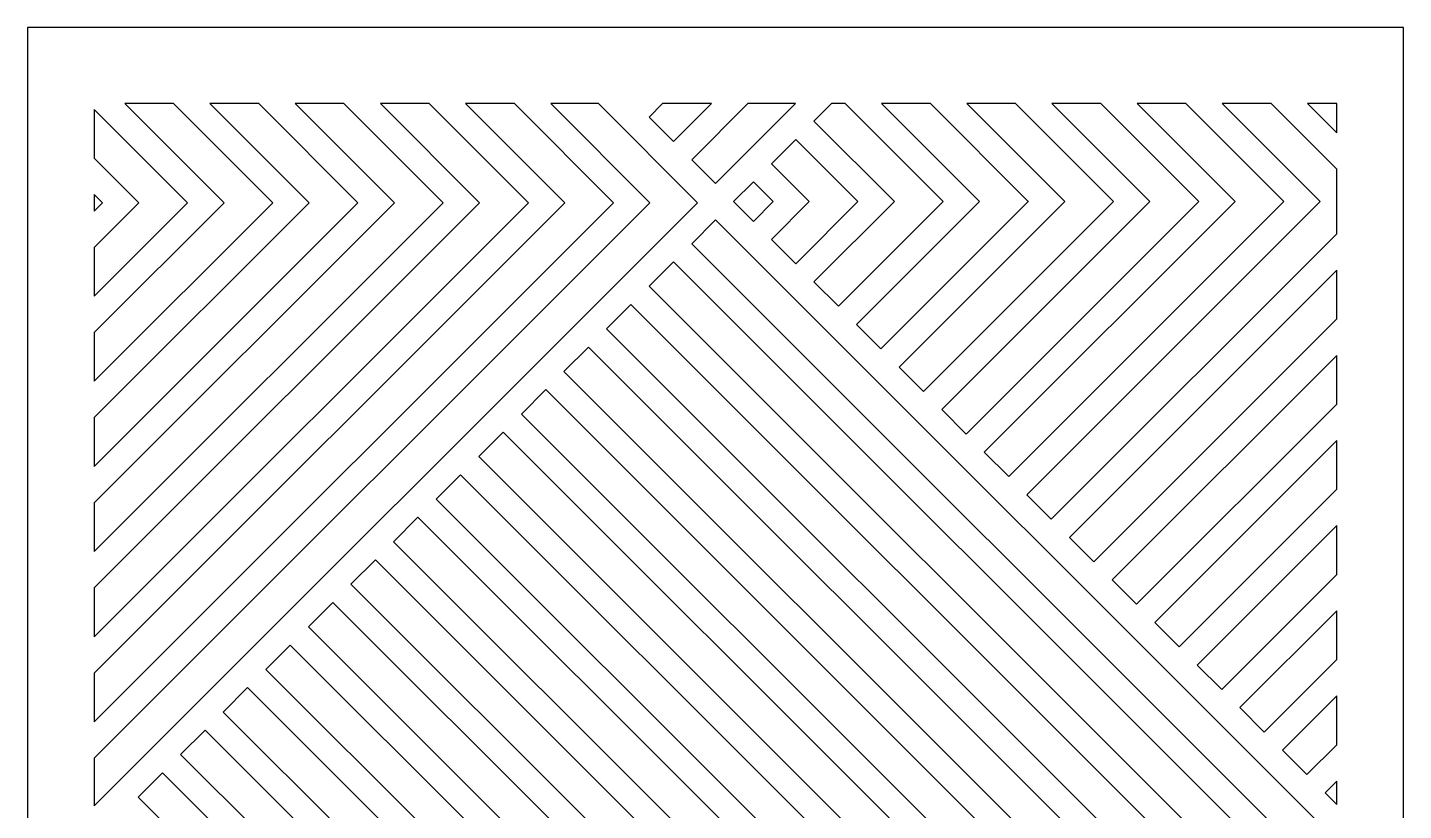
# Model space of a CAD drawing. Header units: centimetres. Extents: x -22.3 to -14.9, y -2.9 to 9.
# Drawn here: x -20.73 to -14.86, y 5.66 to 9 of the extents above; entities that cross this region are included whole.
import ezdxf

# ---------------------------------------------------------------- set-up
doc = ezdxf.new("R2010")
doc.units = ezdxf.units.CM
doc.header["$MEASUREMENT"] = 0
doc.layers.add('layer 1', color=7, linetype='Continuous')

msp = doc.modelspace()

# ---------------------------------------------------------------- linework, layer by layer
at = {"layer": 'layer 1', "color": 250}
for points, knots in [([(-20.72911, 9.00077), (-20.72911, 9.00077), (-14.86178, 9.00077), (-14.86178, 9.00077), (-14.86178, 9.00077), (-14.86178, 9.00077), (-14.86178, -2.87428), (-14.86178, -2.87428), (-14.86178, -2.87428), (-14.86178, -2.87428), (-20.72911, -2.87428), (-20.72911, -2.87428), (-20.72911, -2.87428), (-20.72911, -2.87428), (-20.72911, 9.00077), (-20.72911, 9.00077)], [0, 0, 0, 0, 0.2, 0.2, 0.2, 0.2, 0.4, 0.4, 0.4, 0.4, 0.6, 0.6, 0.6, 0.6, 1, 1, 1, 1]), ([(-20.44467, 6.40166), (-20.44467, 6.40166), (-20.44467, 6.60982), (-20.44467, 6.60982), (-20.44467, 6.60982), (-20.44467, 6.60982), (-18.80158, 8.25291), (-18.80158, 8.25291), (-18.80158, 8.25291), (-18.80158, 8.25291), (-19.22455, 8.67589), (-19.22455, 8.67589), (-19.22455, 8.67589), (-19.22455, 8.67589), (-19.0164, 8.67589), (-19.0164, 8.67589), (-19.0164, 8.67589), (-19.0164, 8.67589), (-18.59343, 8.25291), (-18.59343, 8.25291), (-18.59343, 8.25291), (-18.59343, 8.25291), (-20.44467, 6.40166), (-20.44467, 6.40166)], [0, 0, 0, 0, 0.1428571, 0.1428571, 0.1428571, 0.1428571, 0.2857143, 0.2857143, 0.2857143, 0.2857143, 0.4285714, 0.4285714, 0.4285714, 0.4285714, 0.5714286, 0.5714286, 0.5714286, 0.5714286, 0.7142857, 0.7142857, 0.7142857, 0.7142857, 1, 1, 1, 1]), ([(-20.44467, 6.7649), (-20.44467, 6.7649), (-20.44467, 6.97304), (-20.44467, 6.97304), (-20.44467, 6.97304), (-20.44467, 6.97304), (-19.1648, 8.25291), (-19.1648, 8.25291), (-19.1648, 8.25291), (-19.1648, 8.25291), (-19.58779, 8.67589), (-19.58779, 8.67589), (-19.58779, 8.67589), (-19.58779, 8.67589), (-19.37962, 8.67589), (-19.37962, 8.67589), (-19.37962, 8.67589), (-19.37962, 8.67589), (-18.95665, 8.25291), (-18.95665, 8.25291), (-18.95665, 8.25291), (-18.95665, 8.25291), (-20.44467, 6.7649), (-20.44467, 6.7649)], [0, 0, 0, 0, 0.1428571, 0.1428571, 0.1428571, 0.1428571, 0.2857143, 0.2857143, 0.2857143, 0.2857143, 0.4285714, 0.4285714, 0.4285714, 0.4285714, 0.5714286, 0.5714286, 0.5714286, 0.5714286, 0.7142857, 0.7142857, 0.7142857, 0.7142857, 1, 1, 1, 1]), ([(-20.44467, 7.12814), (-20.44467, 7.12814), (-20.44467, 7.33628), (-20.44467, 7.33628), (-20.44467, 7.33628), (-20.44467, 7.33628), (-19.52804, 8.25291), (-19.52804, 8.25291), (-19.52804, 8.25291), (-19.52804, 8.25291), (-19.52804, 8.25291), (-19.52804, 8.25291), (-19.52804, 8.25291), (-19.52804, 8.25291), (-19.95102, 8.67589), (-19.95102, 8.67589), (-19.95102, 8.67589), (-19.95102, 8.67589), (-19.74287, 8.67589), (-19.74287, 8.67589), (-19.74287, 8.67589), (-19.74287, 8.67589), (-19.31989, 8.25291), (-19.31989, 8.25291), (-19.31989, 8.25291), (-19.31989, 8.25291), (-20.44467, 7.12814), (-20.44467, 7.12814)], [0, 0, 0, 0, 0.125, 0.125, 0.125, 0.125, 0.25, 0.25, 0.25, 0.25, 0.375, 0.375, 0.375, 0.375, 0.5, 0.5, 0.5, 0.5, 0.625, 0.625, 0.625, 0.625, 0.75, 0.75, 0.75, 0.75, 1, 1, 1, 1]), ([(-20.44467, 6.03843), (-20.44467, 6.03843), (-20.44467, 6.24658), (-20.44467, 6.24658), (-20.44467, 6.24658), (-20.44467, 6.24658), (-18.43835, 8.25291), (-18.43835, 8.25291), (-18.43835, 8.25291), (-18.43835, 8.25291), (-18.86134, 8.67589), (-18.86134, 8.67589), (-18.86134, 8.67589), (-18.86134, 8.67589), (-18.65318, 8.67589), (-18.65318, 8.67589), (-18.65318, 8.67589), (-18.65318, 8.67589), (-18.23018, 8.25291), (-18.23018, 8.25291), (-18.23018, 8.25291), (-18.23018, 8.25291), (-20.44467, 6.03843), (-20.44467, 6.03843)], [0, 0, 0, 0, 0.1428571, 0.1428571, 0.1428571, 0.1428571, 0.2857143, 0.2857143, 0.2857143, 0.2857143, 0.4285714, 0.4285714, 0.4285714, 0.4285714, 0.5714286, 0.5714286, 0.5714286, 0.5714286, 0.7142857, 0.7142857, 0.7142857, 0.7142857, 1, 1, 1, 1]), ([(-20.44467, 7.49135), (-20.44467, 7.49135), (-20.44467, 7.69951), (-20.44467, 7.69951), (-20.44467, 7.69951), (-20.44467, 7.69951), (-19.89127, 8.25291), (-19.89127, 8.25291), (-19.89127, 8.25291), (-19.89127, 8.25291), (-20.31426, 8.67589), (-20.31426, 8.67589), (-20.31426, 8.67589), (-20.31426, 8.67589), (-20.10609, 8.67589), (-20.10609, 8.67589), (-20.10609, 8.67589), (-20.10609, 8.67589), (-19.68312, 8.25291), (-19.68312, 8.25291), (-19.68312, 8.25291), (-19.68312, 8.25291), (-19.68312, 8.25291), (-19.68312, 8.25291), (-19.68312, 8.25291), (-19.68312, 8.25291), (-19.68312, 8.25291), (-19.68312, 8.25291), (-19.68312, 8.25291), (-19.68312, 8.25291), (-20.44467, 7.49135), (-20.44467, 7.49135)], [0, 0, 0, 0, 0.1111111, 0.1111111, 0.1111111, 0.1111111, 0.2222222, 0.2222222, 0.2222222, 0.2222222, 0.3333333, 0.3333333, 0.3333333, 0.3333333, 0.4444444, 0.4444444, 0.4444444, 0.4444444, 0.5555556, 0.5555556, 0.5555556, 0.5555556, 0.6666667, 0.6666667, 0.6666667, 0.6666667, 0.7777778, 0.7777778, 0.7777778, 0.7777778, 1, 1, 1, 1]), ([(-20.44467, 5.68019), (-20.44467, 5.68019), (-20.44467, 5.88335), (-20.44467, 5.88335), (-20.44467, 5.88335), (-20.44467, 5.88335), (-18.07513, 8.25291), (-18.07513, 8.25291), (-18.07513, 8.25291), (-18.07513, 8.25291), (-18.49808, 8.67589), (-18.49808, 8.67589), (-18.49808, 8.67589), (-18.49808, 8.67589), (-18.29493, 8.67589), (-18.29493, 8.67589), (-18.29493, 8.67589), (-18.29493, 8.67589), (-17.8722, 8.25315), (-17.8722, 8.25315), (-17.8722, 8.25315), (-17.8722, 8.25315), (-17.8722, 8.25267), (-17.8722, 8.25267), (-17.8722, 8.25267), (-17.8722, 8.25267), (-20.44467, 5.68019), (-20.44467, 5.68019)], [0, 0, 0, 0, 0.125, 0.125, 0.125, 0.125, 0.25, 0.25, 0.25, 0.25, 0.375, 0.375, 0.375, 0.375, 0.5, 0.5, 0.5, 0.5, 0.625, 0.625, 0.625, 0.625, 0.75, 0.75, 0.75, 0.75, 1, 1, 1, 1]), ([(-20.44467, 7.85459), (-20.44467, 7.85459), (-20.44467, 8.06276), (-20.44467, 8.06276), (-20.44467, 8.06276), (-20.44467, 8.06276), (-20.25452, 8.25291), (-20.25452, 8.25291), (-20.25452, 8.25291), (-20.25452, 8.25291), (-20.44467, 8.44308), (-20.44467, 8.44308), (-20.44467, 8.44308), (-20.44467, 8.44308), (-20.44467, 8.65124), (-20.44467, 8.65124), (-20.44467, 8.65124), (-20.44467, 8.65124), (-20.04635, 8.25291), (-20.04635, 8.25291), (-20.04635, 8.25291), (-20.04635, 8.25291), (-20.44467, 7.85459), (-20.44467, 7.85459)], [0, 0, 0, 0, 0.1428571, 0.1428571, 0.1428571, 0.1428571, 0.2857143, 0.2857143, 0.2857143, 0.2857143, 0.4285714, 0.4285714, 0.4285714, 0.4285714, 0.5714286, 0.5714286, 0.5714286, 0.5714286, 0.7142857, 0.7142857, 0.7142857, 0.7142857, 1, 1, 1, 1]), ([(-18.02079, 8.67589), (-18.02079, 8.67589), (-17.81264, 8.67589), (-17.81264, 8.67589), (-17.81264, 8.67589), (-17.81264, 8.67589), (-17.97444, 8.51409), (-17.97444, 8.51409), (-17.97444, 8.51409), (-17.97444, 8.51409), (-18.07852, 8.61818), (-18.07852, 8.61818), (-18.07852, 8.61818), (-18.07852, 8.61818), (-18.02079, 8.67589), (-18.02079, 8.67589)], [0, 0, 0, 0, 0.2, 0.2, 0.2, 0.2, 0.4, 0.4, 0.4, 0.4, 0.6, 0.6, 0.6, 0.6, 1, 1, 1, 1]), ([(-17.65757, 8.67589), (-17.65757, 8.67589), (-17.45441, 8.67589), (-17.45441, 8.67589), (-17.45441, 8.67589), (-17.45441, 8.67589), (-17.79531, 8.33497), (-17.79531, 8.33497), (-17.79531, 8.33497), (-17.79531, 8.33497), (-17.89689, 8.43655), (-17.89689, 8.43655), (-17.89689, 8.43655), (-17.89689, 8.43655), (-17.65757, 8.67589), (-17.65757, 8.67589)], [0, 0, 0, 0, 0.2, 0.2, 0.2, 0.2, 0.4, 0.4, 0.4, 0.4, 0.6, 0.6, 0.6, 0.6, 1, 1, 1, 1]), ([(-17.30083, 8.67589), (-17.30083, 8.67589), (-17.24235, 8.67589), (-17.24235, 8.67589), (-17.24235, 8.67589), (-17.24235, 8.67589), (-16.82466, 8.2582), (-16.82466, 8.2582), (-16.82466, 8.2582), (-16.82466, 8.2582), (-16.82466, 8.2582), (-16.82466, 8.2582), (-16.82466, 8.2582), (-16.82466, 8.2582), (-17.2716, 7.81126), (-17.2716, 7.81126), (-17.2716, 7.81126), (-17.2716, 7.81126), (-17.37567, 7.91534), (-17.37567, 7.91534), (-17.37567, 7.91534), (-17.37567, 7.91534), (-17.03281, 8.2582), (-17.03281, 8.2582), (-17.03281, 8.2582), (-17.03281, 8.2582), (-17.37567, 8.60105), (-17.37567, 8.60105), (-17.37567, 8.60105), (-17.37567, 8.60105), (-17.30083, 8.67589), (-17.30083, 8.67589)], [0, 0, 0, 0, 0.1111111, 0.1111111, 0.1111111, 0.1111111, 0.2222222, 0.2222222, 0.2222222, 0.2222222, 0.3333333, 0.3333333, 0.3333333, 0.3333333, 0.4444444, 0.4444444, 0.4444444, 0.4444444, 0.5555556, 0.5555556, 0.5555556, 0.5555556, 0.6666667, 0.6666667, 0.6666667, 0.6666667, 0.7777778, 0.7777778, 0.7777778, 0.7777778, 1, 1, 1, 1]), ([(-17.08732, 8.67589), (-17.08732, 8.67589), (-16.87921, 8.67589), (-16.87921, 8.67589), (-16.87921, 8.67589), (-16.87921, 8.67589), (-16.46168, 8.2582), (-16.46168, 8.2582), (-16.46168, 8.2582), (-16.46168, 8.2582), (-16.46142, 8.2582), (-16.46142, 8.2582), (-16.46142, 8.2582), (-16.46142, 8.2582), (-16.46154, 8.25807), (-16.46154, 8.25807), (-16.46154, 8.25807), (-16.46154, 8.25807), (-16.46142, 8.25796), (-16.46142, 8.25796), (-16.46142, 8.25796), (-16.46142, 8.25796), (-16.46168, 8.25796), (-16.46168, 8.25796), (-16.46168, 8.25796), (-16.46168, 8.25796), (-17.08997, 7.62964), (-17.08997, 7.62964), (-17.08997, 7.62964), (-17.08997, 7.62964), (-17.19405, 7.73371), (-17.19405, 7.73371), (-17.19405, 7.73371), (-17.19405, 7.73371), (-16.66971, 8.25807), (-16.66971, 8.25807), (-16.66971, 8.25807), (-16.66971, 8.25807), (-17.08732, 8.67589), (-17.08732, 8.67589)], [0, 0, 0, 0, 0.0909091, 0.0909091, 0.0909091, 0.0909091, 0.1818182, 0.1818182, 0.1818182, 0.1818182, 0.2727273, 0.2727273, 0.2727273, 0.2727273, 0.3636364, 0.3636364, 0.3636364, 0.3636364, 0.4545455, 0.4545455, 0.4545455, 0.4545455, 0.5454545, 0.5454545, 0.5454545, 0.5454545, 0.6363636, 0.6363636, 0.6363636, 0.6363636, 0.7272727, 0.7272727, 0.7272727, 0.7272727, 0.8181818, 0.8181818, 0.8181818, 0.8181818, 1, 1, 1, 1]), ([(-16.72404, 8.67589), (-16.72404, 8.67589), (-16.51589, 8.67589), (-16.51589, 8.67589), (-16.51589, 8.67589), (-16.51589, 8.67589), (-16.09821, 8.2582), (-16.09821, 8.2582), (-16.09821, 8.2582), (-16.09821, 8.2582), (-16.90837, 7.44803), (-16.90837, 7.44803), (-16.90837, 7.44803), (-16.90837, 7.44803), (-17.01245, 7.5521), (-17.01245, 7.5521), (-17.01245, 7.5521), (-17.01245, 7.5521), (-16.30635, 8.2582), (-16.30635, 8.2582), (-16.30635, 8.2582), (-16.30635, 8.2582), (-16.72404, 8.67589), (-16.72404, 8.67589)], [0, 0, 0, 0, 0.1428571, 0.1428571, 0.1428571, 0.1428571, 0.2857143, 0.2857143, 0.2857143, 0.2857143, 0.4285714, 0.4285714, 0.4285714, 0.4285714, 0.5714286, 0.5714286, 0.5714286, 0.5714286, 0.7142857, 0.7142857, 0.7142857, 0.7142857, 1, 1, 1, 1]), ([(-16.36082, 8.67589), (-16.36082, 8.67589), (-16.15266, 8.67589), (-16.15266, 8.67589), (-16.15266, 8.67589), (-16.15266, 8.67589), (-15.73497, 8.2582), (-15.73497, 8.2582), (-15.73497, 8.2582), (-15.73497, 8.2582), (-16.72675, 7.26641), (-16.72675, 7.26641), (-16.72675, 7.26641), (-16.72675, 7.26641), (-16.83082, 7.37048), (-16.83082, 7.37048), (-16.83082, 7.37048), (-16.83082, 7.37048), (-15.94311, 8.2582), (-15.94311, 8.2582), (-15.94311, 8.2582), (-15.94311, 8.2582), (-16.36082, 8.67589), (-16.36082, 8.67589)], [0, 0, 0, 0, 0.1428571, 0.1428571, 0.1428571, 0.1428571, 0.2857143, 0.2857143, 0.2857143, 0.2857143, 0.4285714, 0.4285714, 0.4285714, 0.4285714, 0.5714286, 0.5714286, 0.5714286, 0.5714286, 0.7142857, 0.7142857, 0.7142857, 0.7142857, 1, 1, 1, 1]), ([(-15.99759, 8.67589), (-15.99759, 8.67589), (-15.78942, 8.67589), (-15.78942, 8.67589), (-15.78942, 8.67589), (-15.78942, 8.67589), (-15.37173, 8.2582), (-15.37173, 8.2582), (-15.37173, 8.2582), (-15.37173, 8.2582), (-16.54513, 7.08479), (-16.54513, 7.08479), (-16.54513, 7.08479), (-16.54513, 7.08479), (-16.64921, 7.18887), (-16.64921, 7.18887), (-16.64921, 7.18887), (-16.64921, 7.18887), (-15.57989, 8.2582), (-15.57989, 8.2582), (-15.57989, 8.2582), (-15.57989, 8.2582), (-15.99759, 8.67589), (-15.99759, 8.67589)], [0, 0, 0, 0, 0.1428571, 0.1428571, 0.1428571, 0.1428571, 0.2857143, 0.2857143, 0.2857143, 0.2857143, 0.4285714, 0.4285714, 0.4285714, 0.4285714, 0.5714286, 0.5714286, 0.5714286, 0.5714286, 0.7142857, 0.7142857, 0.7142857, 0.7142857, 1, 1, 1, 1]), ([(-15.63434, 8.67589), (-15.63434, 8.67589), (-15.4262, 8.67589), (-15.4262, 8.67589), (-15.4262, 8.67589), (-15.4262, 8.67589), (-15.14623, 8.39592), (-15.14623, 8.39592), (-15.14623, 8.39592), (-15.14623, 8.39592), (-15.14623, 8.12048), (-15.14623, 8.12048), (-15.14623, 8.12048), (-15.14623, 8.12048), (-16.36351, 6.90317), (-16.36351, 6.90317), (-16.36351, 6.90317), (-16.36351, 6.90317), (-16.46759, 7.00725), (-16.46759, 7.00725), (-16.46759, 7.00725), (-16.46759, 7.00725), (-15.21664, 8.2582), (-15.21664, 8.2582), (-15.21664, 8.2582), (-15.21664, 8.2582), (-15.63434, 8.67589), (-15.63434, 8.67589)], [0, 0, 0, 0, 0.125, 0.125, 0.125, 0.125, 0.25, 0.25, 0.25, 0.25, 0.375, 0.375, 0.375, 0.375, 0.5, 0.5, 0.5, 0.5, 0.625, 0.625, 0.625, 0.625, 0.75, 0.75, 0.75, 0.75, 1, 1, 1, 1]), ([(-15.27111, 8.67589), (-15.27111, 8.67589), (-15.14623, 8.67589), (-15.14623, 8.67589), (-15.14623, 8.67589), (-15.14623, 8.67589), (-15.14623, 8.55099), (-15.14623, 8.55099), (-15.14623, 8.55099), (-15.14623, 8.55099), (-15.27111, 8.67589), (-15.27111, 8.67589)], [0, 0, 0, 0, 0.25, 0.25, 0.25, 0.25, 0.5, 0.5, 0.5, 0.5, 1, 1, 1, 1]), ([(-17.5573, 8.41943), (-17.5573, 8.41943), (-17.45321, 8.52352), (-17.45321, 8.52352), (-17.45321, 8.52352), (-17.45321, 8.52352), (-17.1879, 8.2582), (-17.1879, 8.2582), (-17.1879, 8.2582), (-17.1879, 8.2582), (-17.45321, 7.99288), (-17.45321, 7.99288), (-17.45321, 7.99288), (-17.45321, 7.99288), (-17.5573, 8.09695), (-17.5573, 8.09695), (-17.5573, 8.09695), (-17.5573, 8.09695), (-17.39606, 8.2582), (-17.39606, 8.2582), (-17.39606, 8.2582), (-17.39606, 8.2582), (-17.5573, 8.41943), (-17.5573, 8.41943)], [0, 0, 0, 0, 0.1428571, 0.1428571, 0.1428571, 0.1428571, 0.2857143, 0.2857143, 0.2857143, 0.2857143, 0.4285714, 0.4285714, 0.4285714, 0.4285714, 0.5714286, 0.5714286, 0.5714286, 0.5714286, 0.7142857, 0.7142857, 0.7142857, 0.7142857, 1, 1, 1, 1]), ([(-17.71854, 8.2582), (-17.71854, 8.2582), (-17.71854, 8.2582), (-17.71854, 8.2582), (-17.71854, 8.2582), (-17.71854, 8.2582), (-17.63404, 8.1737), (-17.63404, 8.1737), (-17.63404, 8.1737), (-17.63404, 8.1737), (-17.54954, 8.2582), (-17.54954, 8.2582), (-17.54954, 8.2582), (-17.54954, 8.2582), (-17.54954, 8.2582), (-17.54954, 8.2582), (-17.54954, 8.2582), (-17.54954, 8.2582), (-17.54954, 8.2582), (-17.54954, 8.2582), (-17.54954, 8.2582), (-17.54954, 8.2582), (-17.63404, 8.34268), (-17.63404, 8.34268), (-17.63404, 8.34268), (-17.63404, 8.34268), (-17.71854, 8.2582), (-17.71854, 8.2582)], [0, 0, 0, 0, 0.125, 0.125, 0.125, 0.125, 0.25, 0.25, 0.25, 0.25, 0.375, 0.375, 0.375, 0.375, 0.5, 0.5, 0.5, 0.5, 0.625, 0.625, 0.625, 0.625, 0.75, 0.75, 0.75, 0.75, 1, 1, 1, 1]), ([(-20.44467, 8.21784), (-20.44467, 8.21784), (-20.44467, 8.288), (-20.44467, 8.288), (-20.44467, 8.288), (-20.44467, 8.288), (-20.40959, 8.25291), (-20.40959, 8.25291), (-20.40959, 8.25291), (-20.40959, 8.25291), (-20.44467, 8.21784), (-20.44467, 8.21784)], [0, 0, 0, 0, 0.25, 0.25, 0.25, 0.25, 0.5, 0.5, 0.5, 0.5, 1, 1, 1, 1]), ([(-15.17173, 5.55632), (-15.17173, 5.55632), (-15.17173, 5.55582), (-15.17173, 5.55582), (-15.17173, 5.55582), (-15.17173, 5.55582), (-17.79531, 2.93222), (-17.79531, 2.93222), (-17.79531, 2.93222), (-17.79531, 2.93222), (-17.89689, 3.03381), (-17.89689, 3.03381), (-17.89689, 3.03381), (-17.89689, 3.03381), (-15.37463, 5.55608), (-15.37463, 5.55608), (-15.37463, 5.55608), (-15.37463, 5.55608), (-17.89689, 8.07833), (-17.89689, 8.07833), (-17.89689, 8.07833), (-17.89689, 8.07833), (-17.79531, 8.17992), (-17.79531, 8.17992), (-17.79531, 8.17992), (-17.79531, 8.17992), (-15.17173, 5.55632), (-15.17173, 5.55632)], [0, 0, 0, 0, 0.125, 0.125, 0.125, 0.125, 0.25, 0.25, 0.25, 0.25, 0.375, 0.375, 0.375, 0.375, 0.5, 0.5, 0.5, 0.5, 0.625, 0.625, 0.625, 0.625, 0.75, 0.75, 0.75, 0.75, 1, 1, 1, 1]), ([(-15.73789, 5.55608), (-15.73789, 5.55608), (-18.07852, 3.21543), (-18.07852, 3.21543), (-18.07852, 3.21543), (-18.07852, 3.21543), (-17.97444, 3.11135), (-17.97444, 3.11135), (-17.97444, 3.11135), (-17.97444, 3.11135), (-15.52972, 5.55608), (-15.52972, 5.55608), (-15.52972, 5.55608), (-15.52972, 5.55608), (-17.97444, 8.00079), (-17.97444, 8.00079), (-17.97444, 8.00079), (-17.97444, 8.00079), (-18.07852, 7.89671), (-18.07852, 7.89671), (-18.07852, 7.89671), (-18.07852, 7.89671), (-15.73789, 5.55608), (-15.73789, 5.55608)], [0, 0, 0, 0, 0.1428571, 0.1428571, 0.1428571, 0.1428571, 0.2857143, 0.2857143, 0.2857143, 0.2857143, 0.4285714, 0.4285714, 0.4285714, 0.4285714, 0.5714286, 0.5714286, 0.5714286, 0.5714286, 0.7142857, 0.7142857, 0.7142857, 0.7142857, 1, 1, 1, 1]), ([(-15.14623, 7.96539), (-15.14623, 7.96539), (-15.14623, 7.75724), (-15.14623, 7.75724), (-15.14623, 7.75724), (-15.14623, 7.75724), (-16.1819, 6.72157), (-16.1819, 6.72157), (-16.1819, 6.72157), (-16.1819, 6.72157), (-16.28598, 6.82564), (-16.28598, 6.82564), (-16.28598, 6.82564), (-16.28598, 6.82564), (-15.14623, 7.96539), (-15.14623, 7.96539)], [0, 0, 0, 0, 0.2, 0.2, 0.2, 0.2, 0.4, 0.4, 0.4, 0.4, 0.6, 0.6, 0.6, 0.6, 1, 1, 1, 1]), ([(-15.89295, 5.55608), (-15.89295, 5.55608), (-18.15606, 3.29297), (-18.15606, 3.29297), (-18.15606, 3.29297), (-18.15606, 3.29297), (-18.26013, 3.39705), (-18.26013, 3.39705), (-18.26013, 3.39705), (-18.26013, 3.39705), (-16.10111, 5.55608), (-16.10111, 5.55608), (-16.10111, 5.55608), (-16.10111, 5.55608), (-18.26013, 7.71511), (-18.26013, 7.71511), (-18.26013, 7.71511), (-18.26013, 7.71511), (-18.15606, 7.81917), (-18.15606, 7.81917), (-18.15606, 7.81917), (-18.15606, 7.81917), (-15.89295, 5.55608), (-15.89295, 5.55608)], [0, 0, 0, 0, 0.1428571, 0.1428571, 0.1428571, 0.1428571, 0.2857143, 0.2857143, 0.2857143, 0.2857143, 0.4285714, 0.4285714, 0.4285714, 0.4285714, 0.5714286, 0.5714286, 0.5714286, 0.5714286, 0.7142857, 0.7142857, 0.7142857, 0.7142857, 1, 1, 1, 1]), ([(-16.25618, 5.55608), (-16.25618, 5.55608), (-18.33766, 3.47457), (-18.33766, 3.47457), (-18.33766, 3.47457), (-18.33766, 3.47457), (-18.44175, 3.57866), (-18.44175, 3.57866), (-18.44175, 3.57866), (-18.44175, 3.57866), (-16.46433, 5.55608), (-16.46433, 5.55608), (-16.46433, 5.55608), (-16.46433, 5.55608), (-18.44175, 7.53348), (-18.44175, 7.53348), (-18.44175, 7.53348), (-18.44175, 7.53348), (-18.33766, 7.63757), (-18.33766, 7.63757), (-18.33766, 7.63757), (-18.33766, 7.63757), (-16.25618, 5.55608), (-16.25618, 5.55608)], [0, 0, 0, 0, 0.1428571, 0.1428571, 0.1428571, 0.1428571, 0.2857143, 0.2857143, 0.2857143, 0.2857143, 0.4285714, 0.4285714, 0.4285714, 0.4285714, 0.5714286, 0.5714286, 0.5714286, 0.5714286, 0.7142857, 0.7142857, 0.7142857, 0.7142857, 1, 1, 1, 1]), ([(-15.14623, 7.60217), (-15.14623, 7.60217), (-15.14623, 7.394), (-15.14623, 7.394), (-15.14623, 7.394), (-15.14623, 7.394), (-16.00028, 6.53994), (-16.00028, 6.53994), (-16.00028, 6.53994), (-16.00028, 6.53994), (-16.10436, 6.64402), (-16.10436, 6.64402), (-16.10436, 6.64402), (-16.10436, 6.64402), (-15.14623, 7.60217), (-15.14623, 7.60217)], [0, 0, 0, 0, 0.2, 0.2, 0.2, 0.2, 0.4, 0.4, 0.4, 0.4, 0.6, 0.6, 0.6, 0.6, 1, 1, 1, 1]), ([(-16.61942, 5.55608), (-16.61942, 5.55608), (-18.51929, 7.45595), (-18.51929, 7.45595), (-18.51929, 7.45595), (-18.51929, 7.45595), (-18.62336, 7.35186), (-18.62336, 7.35186), (-18.62336, 7.35186), (-18.62336, 7.35186), (-16.82758, 5.55608), (-16.82758, 5.55608), (-16.82758, 5.55608), (-16.82758, 5.55608), (-16.82758, 5.55608), (-16.82758, 5.55608), (-16.82758, 5.55608), (-16.82758, 5.55608), (-18.62336, 3.76027), (-18.62336, 3.76027), (-18.62336, 3.76027), (-18.62336, 3.76027), (-18.51929, 3.6562), (-18.51929, 3.6562), (-18.51929, 3.6562), (-18.51929, 3.6562), (-16.61942, 5.55608), (-16.61942, 5.55608)], [0, 0, 0, 0, 0.125, 0.125, 0.125, 0.125, 0.25, 0.25, 0.25, 0.25, 0.375, 0.375, 0.375, 0.375, 0.5, 0.5, 0.5, 0.5, 0.625, 0.625, 0.625, 0.625, 0.75, 0.75, 0.75, 0.75, 1, 1, 1, 1]), ([(-17.1908, 5.55608), (-17.1908, 5.55608), (-18.80499, 3.9419), (-18.80499, 3.9419), (-18.80499, 3.9419), (-18.80499, 3.9419), (-18.7009, 3.83781), (-18.7009, 3.83781), (-18.7009, 3.83781), (-18.7009, 3.83781), (-16.98266, 5.55608), (-16.98266, 5.55608), (-16.98266, 5.55608), (-16.98266, 5.55608), (-16.98266, 5.55608), (-16.98266, 5.55608), (-16.98266, 5.55608), (-16.98266, 5.55608), (-16.98266, 5.55608), (-16.98266, 5.55608), (-16.98266, 5.55608), (-16.98266, 5.55608), (-18.7009, 7.27433), (-18.7009, 7.27433), (-18.7009, 7.27433), (-18.7009, 7.27433), (-18.80499, 7.17024), (-18.80499, 7.17024), (-18.80499, 7.17024), (-18.80499, 7.17024), (-17.1908, 5.55608), (-17.1908, 5.55608)], [0, 0, 0, 0, 0.1111111, 0.1111111, 0.1111111, 0.1111111, 0.2222222, 0.2222222, 0.2222222, 0.2222222, 0.3333333, 0.3333333, 0.3333333, 0.3333333, 0.4444444, 0.4444444, 0.4444444, 0.4444444, 0.5555556, 0.5555556, 0.5555556, 0.5555556, 0.6666667, 0.6666667, 0.6666667, 0.6666667, 0.7777778, 0.7777778, 0.7777778, 0.7777778, 1, 1, 1, 1]), ([(-15.14623, 7.23894), (-15.14623, 7.23894), (-15.14623, 7.03077), (-15.14623, 7.03077), (-15.14623, 7.03077), (-15.14623, 7.03077), (-15.81866, 6.35832), (-15.81866, 6.35832), (-15.81866, 6.35832), (-15.81866, 6.35832), (-15.92274, 6.46239), (-15.92274, 6.46239), (-15.92274, 6.46239), (-15.92274, 6.46239), (-15.14623, 7.23894), (-15.14623, 7.23894)], [0, 0, 0, 0, 0.2, 0.2, 0.2, 0.2, 0.4, 0.4, 0.4, 0.4, 0.6, 0.6, 0.6, 0.6, 1, 1, 1, 1]), ([(-17.55404, 5.55608), (-17.55404, 5.55608), (-18.9866, 4.12352), (-18.9866, 4.12352), (-18.9866, 4.12352), (-18.9866, 4.12352), (-18.88253, 4.01944), (-18.88253, 4.01944), (-18.88253, 4.01944), (-18.88253, 4.01944), (-17.34588, 5.55608), (-17.34588, 5.55608), (-17.34588, 5.55608), (-17.34588, 5.55608), (-18.88253, 7.09271), (-18.88253, 7.09271), (-18.88253, 7.09271), (-18.88253, 7.09271), (-18.9866, 6.98864), (-18.9866, 6.98864), (-18.9866, 6.98864), (-18.9866, 6.98864), (-17.55404, 5.55608), (-17.55404, 5.55608)], [0, 0, 0, 0, 0.1428571, 0.1428571, 0.1428571, 0.1428571, 0.2857143, 0.2857143, 0.2857143, 0.2857143, 0.4285714, 0.4285714, 0.4285714, 0.4285714, 0.5714286, 0.5714286, 0.5714286, 0.5714286, 0.7142857, 0.7142857, 0.7142857, 0.7142857, 1, 1, 1, 1]), ([(-17.70912, 5.55608), (-17.70912, 5.55608), (-19.06412, 6.91109), (-19.06412, 6.91109), (-19.06412, 6.91109), (-19.06412, 6.91109), (-19.16821, 6.80702), (-19.16821, 6.80702), (-19.16821, 6.80702), (-19.16821, 6.80702), (-17.91726, 5.55608), (-17.91726, 5.55608), (-17.91726, 5.55608), (-17.91726, 5.55608), (-19.16821, 4.30514), (-19.16821, 4.30514), (-19.16821, 4.30514), (-19.16821, 4.30514), (-19.06412, 4.20105), (-19.06412, 4.20105), (-19.06412, 4.20105), (-19.06412, 4.20105), (-17.70912, 5.55608), (-17.70912, 5.55608)], [0, 0, 0, 0, 0.1428571, 0.1428571, 0.1428571, 0.1428571, 0.2857143, 0.2857143, 0.2857143, 0.2857143, 0.4285714, 0.4285714, 0.4285714, 0.4285714, 0.5714286, 0.5714286, 0.5714286, 0.5714286, 0.7142857, 0.7142857, 0.7142857, 0.7142857, 1, 1, 1, 1]), ([(-15.14623, 6.8757), (-15.14623, 6.8757), (-15.14623, 6.66753), (-15.14623, 6.66753), (-15.14623, 6.66753), (-15.14623, 6.66753), (-15.63706, 6.1767), (-15.63706, 6.1767), (-15.63706, 6.1767), (-15.63706, 6.1767), (-15.74113, 6.28078), (-15.74113, 6.28078), (-15.74113, 6.28078), (-15.74113, 6.28078), (-15.14623, 6.8757), (-15.14623, 6.8757)], [0, 0, 0, 0, 0.2, 0.2, 0.2, 0.2, 0.4, 0.4, 0.4, 0.4, 0.6, 0.6, 0.6, 0.6, 1, 1, 1, 1]), ([(-18.28051, 5.55608), (-18.28051, 5.55608), (-19.34983, 4.48674), (-19.34983, 4.48674), (-19.34983, 4.48674), (-19.34983, 4.48674), (-19.24576, 4.38267), (-19.24576, 4.38267), (-19.24576, 4.38267), (-19.24576, 4.38267), (-18.07235, 5.55608), (-18.07235, 5.55608), (-18.07235, 5.55608), (-18.07235, 5.55608), (-19.24576, 6.72947), (-19.24576, 6.72947), (-19.24576, 6.72947), (-19.24576, 6.72947), (-19.34983, 6.6254), (-19.34983, 6.6254), (-19.34983, 6.6254), (-19.34983, 6.6254), (-18.28051, 5.55608), (-18.28051, 5.55608)], [0, 0, 0, 0, 0.1428571, 0.1428571, 0.1428571, 0.1428571, 0.2857143, 0.2857143, 0.2857143, 0.2857143, 0.4285714, 0.4285714, 0.4285714, 0.4285714, 0.5714286, 0.5714286, 0.5714286, 0.5714286, 0.7142857, 0.7142857, 0.7142857, 0.7142857, 1, 1, 1, 1]), ([(-18.64375, 5.55608), (-18.64375, 5.55608), (-19.53145, 4.66836), (-19.53145, 4.66836), (-19.53145, 4.66836), (-19.53145, 4.66836), (-19.42736, 4.56429), (-19.42736, 4.56429), (-19.42736, 4.56429), (-19.42736, 4.56429), (-18.43557, 5.55608), (-18.43557, 5.55608), (-18.43557, 5.55608), (-18.43557, 5.55608), (-19.42736, 6.54786), (-19.42736, 6.54786), (-19.42736, 6.54786), (-19.42736, 6.54786), (-19.53145, 6.44379), (-19.53145, 6.44379), (-19.53145, 6.44379), (-19.53145, 6.44379), (-18.64375, 5.55608), (-18.64375, 5.55608)], [0, 0, 0, 0, 0.1428571, 0.1428571, 0.1428571, 0.1428571, 0.2857143, 0.2857143, 0.2857143, 0.2857143, 0.4285714, 0.4285714, 0.4285714, 0.4285714, 0.5714286, 0.5714286, 0.5714286, 0.5714286, 0.7142857, 0.7142857, 0.7142857, 0.7142857, 1, 1, 1, 1]), ([(-15.14623, 6.51247), (-15.14623, 6.51247), (-15.14623, 6.30431), (-15.14623, 6.30431), (-15.14623, 6.30431), (-15.14623, 6.30431), (-15.45542, 5.99509), (-15.45542, 5.99509), (-15.45542, 5.99509), (-15.45542, 5.99509), (-15.55951, 6.09917), (-15.55951, 6.09917), (-15.55951, 6.09917), (-15.55951, 6.09917), (-15.14623, 6.51247), (-15.14623, 6.51247)], [0, 0, 0, 0, 0.2, 0.2, 0.2, 0.2, 0.4, 0.4, 0.4, 0.4, 0.6, 0.6, 0.6, 0.6, 1, 1, 1, 1]), ([(-19.00697, 5.55608), (-19.00697, 5.55608), (-19.71307, 4.84998), (-19.71307, 4.84998), (-19.71307, 4.84998), (-19.71307, 4.84998), (-19.60899, 4.74591), (-19.60899, 4.74591), (-19.60899, 4.74591), (-19.60899, 4.74591), (-18.79881, 5.55608), (-18.79881, 5.55608), (-18.79881, 5.55608), (-18.79881, 5.55608), (-19.60899, 6.36625), (-19.60899, 6.36625), (-19.60899, 6.36625), (-19.60899, 6.36625), (-19.71307, 6.26216), (-19.71307, 6.26216), (-19.71307, 6.26216), (-19.71307, 6.26216), (-19.00697, 5.55608), (-19.00697, 5.55608)], [0, 0, 0, 0, 0.1428571, 0.1428571, 0.1428571, 0.1428571, 0.2857143, 0.2857143, 0.2857143, 0.2857143, 0.4285714, 0.4285714, 0.4285714, 0.4285714, 0.5714286, 0.5714286, 0.5714286, 0.5714286, 0.7142857, 0.7142857, 0.7142857, 0.7142857, 1, 1, 1, 1]), ([(-19.16204, 5.55582), (-19.16204, 5.55582), (-19.16228, 5.55582), (-19.16228, 5.55582), (-19.16228, 5.55582), (-19.16228, 5.55582), (-19.7906, 4.92751), (-19.7906, 4.92751), (-19.7906, 4.92751), (-19.7906, 4.92751), (-19.89468, 5.03159), (-19.89468, 5.03159), (-19.89468, 5.03159), (-19.89468, 5.03159), (-19.37033, 5.55595), (-19.37033, 5.55595), (-19.37033, 5.55595), (-19.37033, 5.55595), (-19.89468, 6.08055), (-19.89468, 6.08055), (-19.89468, 6.08055), (-19.89468, 6.08055), (-19.7906, 6.18462), (-19.7906, 6.18462), (-19.7906, 6.18462), (-19.7906, 6.18462), (-19.16228, 5.55608), (-19.16228, 5.55608), (-19.16228, 5.55608), (-19.16228, 5.55608), (-19.16204, 5.55608), (-19.16204, 5.55608), (-19.16204, 5.55608), (-19.16204, 5.55608), (-19.16216, 5.55595), (-19.16216, 5.55595), (-19.16216, 5.55595), (-19.16216, 5.55595), (-19.16204, 5.55582), (-19.16204, 5.55582)], [0, 0, 0, 0, 0.0909091, 0.0909091, 0.0909091, 0.0909091, 0.1818182, 0.1818182, 0.1818182, 0.1818182, 0.2727273, 0.2727273, 0.2727273, 0.2727273, 0.3636364, 0.3636364, 0.3636364, 0.3636364, 0.4545455, 0.4545455, 0.4545455, 0.4545455, 0.5454545, 0.5454545, 0.5454545, 0.5454545, 0.6363636, 0.6363636, 0.6363636, 0.6363636, 0.7272727, 0.7272727, 0.7272727, 0.7272727, 0.8181818, 0.8181818, 0.8181818, 0.8181818, 1, 1, 1, 1]), ([(-15.14623, 6.14922), (-15.14623, 6.14922), (-15.14623, 5.94107), (-15.14623, 5.94107), (-15.14623, 5.94107), (-15.14623, 5.94107), (-15.27382, 5.81348), (-15.27382, 5.81348), (-15.27382, 5.81348), (-15.27382, 5.81348), (-15.3779, 5.91755), (-15.3779, 5.91755), (-15.3779, 5.91755), (-15.3779, 5.91755), (-15.14623, 6.14922), (-15.14623, 6.14922)], [0, 0, 0, 0, 0.2, 0.2, 0.2, 0.2, 0.4, 0.4, 0.4, 0.4, 0.6, 0.6, 0.6, 0.6, 1, 1, 1, 1]), ([(-19.73343, 5.55608), (-19.73343, 5.55608), (-20.0763, 5.21321), (-20.0763, 5.21321), (-20.0763, 5.21321), (-20.0763, 5.21321), (-19.9722, 5.10914), (-19.9722, 5.10914), (-19.9722, 5.10914), (-19.9722, 5.10914), (-19.52528, 5.55608), (-19.52528, 5.55608), (-19.52528, 5.55608), (-19.52528, 5.55608), (-19.52528, 5.55608), (-19.52528, 5.55608), (-19.52528, 5.55608), (-19.52528, 5.55608), (-19.9722, 6.003), (-19.9722, 6.003), (-19.9722, 6.003), (-19.9722, 6.003), (-20.0763, 5.89892), (-20.0763, 5.89892), (-20.0763, 5.89892), (-20.0763, 5.89892), (-19.73343, 5.55608), (-19.73343, 5.55608)], [0, 0, 0, 0, 0.125, 0.125, 0.125, 0.125, 0.25, 0.25, 0.25, 0.25, 0.375, 0.375, 0.375, 0.375, 0.5, 0.5, 0.5, 0.5, 0.625, 0.625, 0.625, 0.625, 0.75, 0.75, 0.75, 0.75, 1, 1, 1, 1]), ([(-20.25792, 5.71732), (-20.25792, 5.71732), (-20.15383, 5.82139), (-20.15383, 5.82139), (-20.15383, 5.82139), (-20.15383, 5.82139), (-19.8885, 5.55608), (-19.8885, 5.55608), (-19.8885, 5.55608), (-19.8885, 5.55608), (-20.15383, 5.29074), (-20.15383, 5.29074), (-20.15383, 5.29074), (-20.15383, 5.29074), (-20.25792, 5.39484), (-20.25792, 5.39484), (-20.25792, 5.39484), (-20.25792, 5.39484), (-20.09667, 5.55608), (-20.09667, 5.55608), (-20.09667, 5.55608), (-20.09667, 5.55608), (-20.25792, 5.71732), (-20.25792, 5.71732)], [0, 0, 0, 0, 0.1428571, 0.1428571, 0.1428571, 0.1428571, 0.2857143, 0.2857143, 0.2857143, 0.2857143, 0.4285714, 0.4285714, 0.4285714, 0.4285714, 0.5714286, 0.5714286, 0.5714286, 0.5714286, 0.7142857, 0.7142857, 0.7142857, 0.7142857, 1, 1, 1, 1]), ([(-15.14623, 5.786), (-15.14623, 5.786), (-15.14623, 5.68586), (-15.14623, 5.68586), (-15.14623, 5.68586), (-15.14623, 5.68586), (-15.19629, 5.73593), (-15.19629, 5.73593), (-15.19629, 5.73593), (-15.19629, 5.73593), (-15.14623, 5.786), (-15.14623, 5.786)], [0, 0, 0, 0, 0.25, 0.25, 0.25, 0.25, 0.5, 0.5, 0.5, 0.5, 1, 1, 1, 1])]:
    msp.add_open_spline(points, degree=3, knots=knots, dxfattribs=at)

doc.saveas('drawing.dxf')
